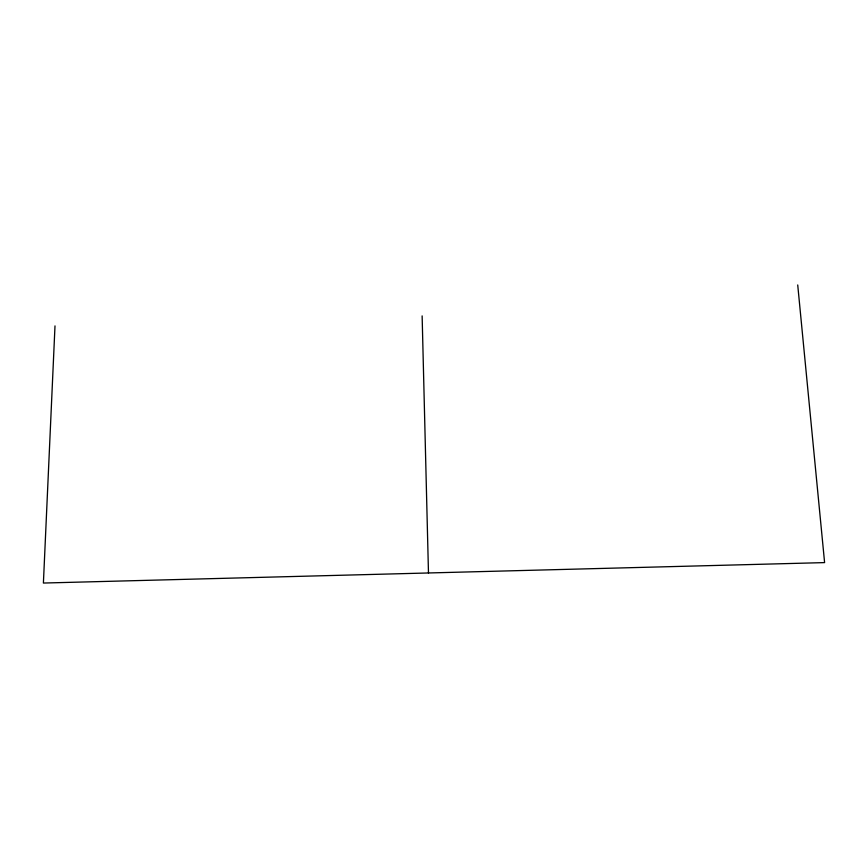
<?xml version="1.0" encoding="UTF-8"?>
<svg xmlns="http://www.w3.org/2000/svg" width="868" height="868" viewBox="0 0 868 868"><rect width="100%" height="100%" fill="white"/><g stroke="black" fill="none" stroke-linecap="round" stroke-linejoin="round"><path stroke-width="1.3" d="M54.999 325.901L43.4 583.046L824.6 562.605L797.725 284.954M422.13 315.898L428.477 572.967"/></g></svg>
